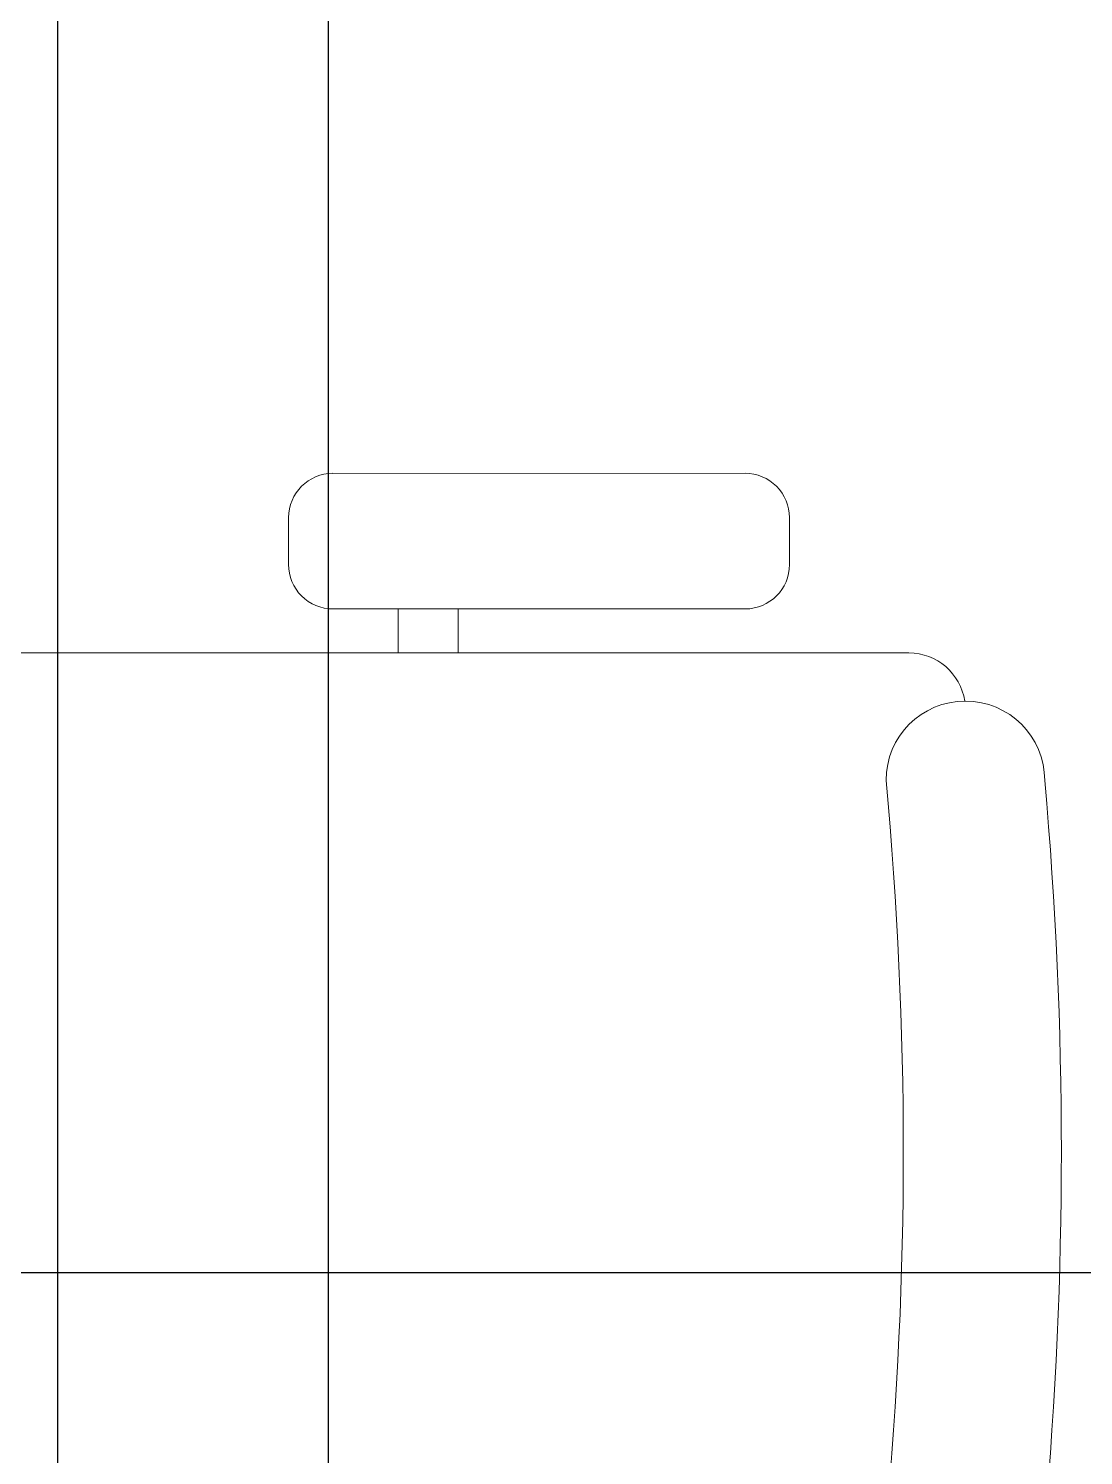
# Model space of a CAD drawing. Extents: x -178977 to 231842, y -29287 to 19916.
# Drawn here: x 29783 to 30250, y 3159 to 3791 of the extents above; entities that cross this region are included whole.
import ezdxf

# ---------------------------------------------------------------- set-up
doc = ezdxf.new("R2010")
doc.units = 0
doc.header["$LTSCALE"] = 0.25
doc.linetypes.add('DASHDOT', pattern=[25.4, 12.7, -6.35, 0, -6.35])
doc.layers.add('01-First Floor-FUR$0$FALSE CEILING', color=251, linetype='Continuous')
doc.layers.add('01-First Floor-FUR$0$LOADING', color=253, linetype='Continuous', lineweight=5)
doc.layers.add('E-LITE-CLNG-CNDT', color=6, linetype='DASHDOT', lineweight=35)

# ---------------------------------------------------------------- blocks, each defined once
blk = doc.blocks.new('01-First Floor-FUR$0$GF21018-P')
at = {"color": 0}
for p, q in [((-0.2207, 0.47563), (-0.2207, 0.0675)), ((-0.2806, 0.34221), (-0.25983, 0.34221)), ((-0.30021, 0.32259), (-0.30021, 0.14)), ((-0.24021, 0.32259), (-0.24021, 0.14)), ((-0.24021, 0.29372), (-0.2207, 0.29372)), ((-0.24021, 0.26708), (-0.2207, 0.26708)), ((-0.2806, 0.12039), (-0.25983, 0.12039))]:
    blk.add_line(p, q, dxfattribs=at)
for centre, radius, start, end in [((-0.2806, 0.32259), 0.01962, 90, 180), ((-0.25983, 0.32259), 0.01962, 360, 90), ((-0.2806, 0.14), 0.01962, 180, 270), ((-0.25983, 0.14), 0.01962, 270, 360), ((-0.16429, 0.0425), 0.03511, 90, 270), ((0, 1.84674), 1.77674, 264.69456, 275.30527), ((-0.1957, 0.0675), 0.025, 180, 261.47208), ((0, 1.83136), 1.83136, 264.85322, 275.14698)]:
    blk.add_arc(centre, radius, start, end, dxfattribs=at)
blk = doc.blocks.new('01-First Floor-FUR')
at = {"layer": '01-First Floor-FUR$0$FALSE CEILING', "linetype": 'Continuous'}
for p, q in [((29915.56, 1440), (29915.56, 5000)), ((29315.56, 3240), (32976, 3240))]:
    blk.add_line(p, q, dxfattribs=at)
at = {"layer": '01-First Floor-FUR$0$FALSE CEILING'}
blk.add_line((29795.56, 4520, -0.1), (29795.56, 2619.1, -0.1), dxfattribs=at)
at = {"layer": '01-First Floor-FUR$0$LOADING'}
blk.add_line((29795.56, 4520, -0.1), (29795.56, 2619.1, -0.1), dxfattribs=at)
at = {"layer": '01-First Floor-FUR$0$LOADING', "extrusion": (7.77426e-06, 2.24021e-05, 1), "xscale": -1000, "yscale": 1000.000000000001, "zscale": 1000, "rotation": 90.00141075505213}
blk.add_blockref('01-First Floor-FUR$0$GF21018-P', (30240.04, 3293.57, 0.21), dxfattribs=at)

msp = doc.modelspace()

# ---------------------------------------------------------------- block references
at = {"layer": 'E-LITE-CLNG-CNDT'}
msp.add_blockref('01-First Floor-FUR', (0, 0), dxfattribs=at)

doc.saveas('drawing.dxf')
